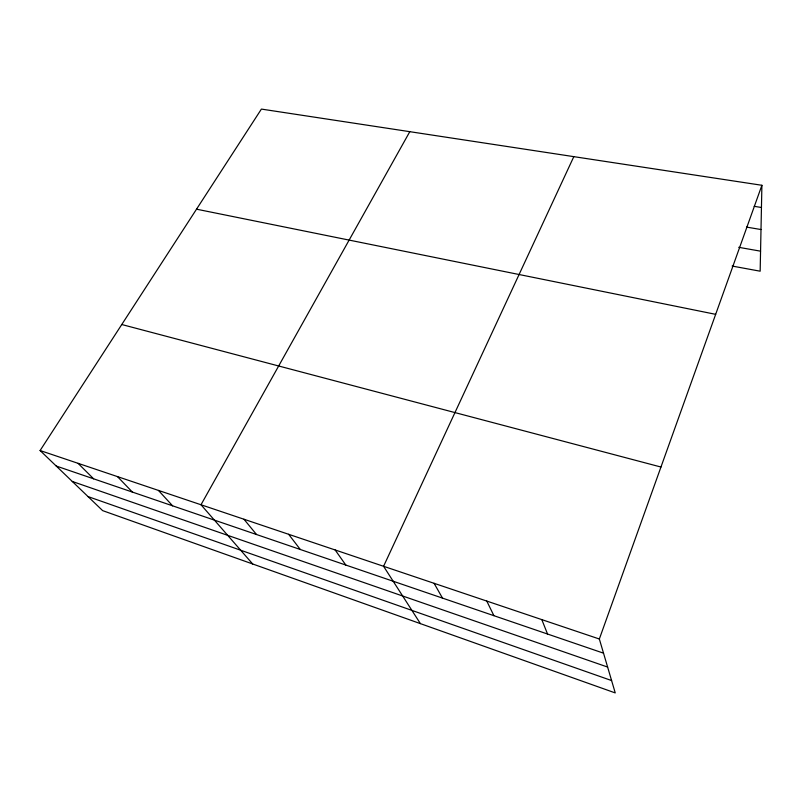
<?xml version="1.0" encoding="UTF-8"?>
<svg xmlns="http://www.w3.org/2000/svg" width="802" height="802" viewBox="0 0 802 802"><rect width="100%" height="100%" fill="white"/><g stroke="black" fill="none" stroke-linecap="round" stroke-linejoin="round"><path stroke-width="1.2" d="M761.9 185.282L599.345 639.004L615.244 692.918L102.636 510.623L40.1 450.534L261.402 109.082L761.9 185.282L760.156 271.196L732.136 266.053M573.821 156.651L383.577 566.292L420.408 623.625M409.802 131.678L201.001 504.759L252.68 563.976M754.191 206.325L761.449 207.487M746.462 227.086L761.008 229.542M738.722 247.317L760.567 251.176M196.52 209.182L715.665 314.334M121.774 324.519L660.958 467.035M40.1 450.534L599.345 639.004M56.23 466.032L603.525 653.169M72.27 481.451L607.625 667.063M88.04 496.588L611.605 680.567M78.065 463.335L93.613 478.814M117.483 476.619L132.38 492.067M158.425 490.413L172.61 505.831M243.958 519.235L256.53 534.523M288.64 534.292L300.309 549.49M335.136 549.961L345.822 565.049M434.082 583.305L442.503 598.112M486.774 601.069L493.912 615.685M541.811 619.615L547.535 634.021"/></g></svg>
